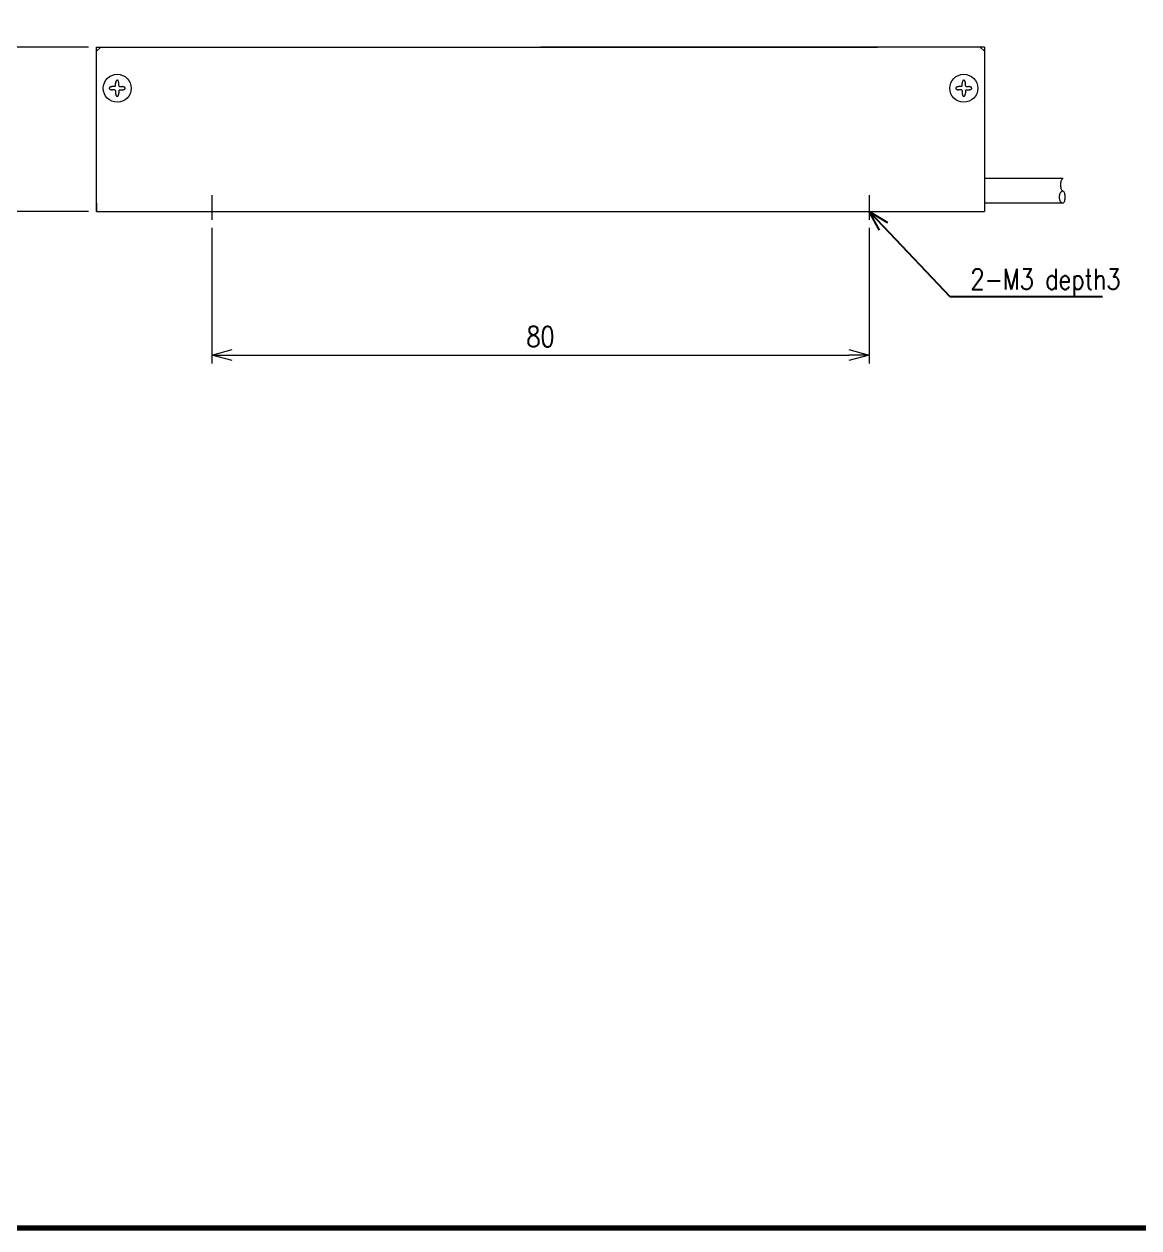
# Model space of a CAD drawing. Header units: millimetres. Extents: x 4 to 387, y 0 to 281.
# Drawn here: x 137.2 to 272.8, y 4 to 150.5 of the extents above; entities that cross this region are included whole.
import ezdxf
from ezdxf import colors
from ezdxf.entities.mleader import LeaderData, LeaderLine
from ezdxf.math import Vec2, Vec3

# ---------------------------------------------------------------- set-up
doc = ezdxf.new("R2010")
doc.units = ezdxf.units.MM
doc.layers.get('0').update_dxf_attribs({"lineweight": 15})
doc.layers.get('Defpoints').update_dxf_attribs({"lineweight": 9})
for name, color, linetype, lineweight in [('2KD_寸法１', 7, 'Continuous', 15), ('2KD_寸法１ @ 1', 7, 'Continuous', 15), ('AUX', 7, 'Continuous', 40)]:
    doc.layers.add(name, color=color, linetype=linetype, lineweight=lineweight)
doc.styles.get("Standard").update_dxf_attribs({"font": 'simplex.shx', "width": 0.8, "bigfont": 'extfont.shx'})
doc.dimstyles.new('KD-STD', dxfattribs={"dimscale": 0, "dimtxt": 2.5, "dimasz": 2.5, "dimexe": 1, "dimexo": 1, "dimgap": 1, "dimtad": 1, "dimdsep": 46, "dimtxsty": 'Standard', "dimblk": 'OPEN30', "dimcen": 0, "dimadec": 0, "dimazin": 0, "dimtfac": 1, "dimtmove": 0, "dimatfit": 3, "dimldrblk": 'OPEN30', "dimfxl": 1, "dimtfill": 1, "dimtolj": 1, "dimtzin": 0, "dimlwd": 15, "dimlwe": 15, "dimarcsym": 0})

# ---------------------------------------------------------------- blocks, each defined once
blk = doc.blocks.new('_Open30')
at = {"lineweight": -2}
for p, q in [((-1, 0.26794919), (0, 0)), ((0, 0), (-1, -0.26794919)), ((0, 0), (-1, 0))]:
    blk.add_line(p, q, dxfattribs=at)
blk = doc.blocks.new('*D52')
at = {"layer": '2KD_寸法１', "color": 0, "lineweight": 15}
for p, q in [((145.0065836505799, 147.6864516505752), (130.3547779719336, 147.6864516505752)), ((131.3547779719336, 130.1864516505749), (131.3547779719336, 145.1864516505752)), ((145.0065836505799, 127.6864516505749), (130.3547779719336, 127.6864516505749))]:
    blk.add_line(p, q, dxfattribs=at)
at = {"layer": 'Defpoints', "color": 0}
for p in [(131.3547779719336, 147.6864516505752), (146.0065836505799, 147.6864516505752), (146.0065836505799, 127.6864516505749)]:
    blk.add_point(p, dxfattribs=at)
at = {"layer": '2KD_寸法１', "color": 0, "lineweight": 15, "xscale": 2.5, "yscale": 2.5, "zscale": 2.5}
for p, rotation in [((131.3547779719336, 147.6864516505752), 90), ((131.3547779719336, 127.6864516505749), 270)]:
    blk.add_blockref('_Open30', p, dxfattribs=dict(at, rotation=rotation))
at = {"layer": '2KD_寸法１', "color": 0, "insert": (129.1047779719336, 137.6864516505751), "char_height": 2.5, "attachment_point": 5, "rotation": 90, "bg_fill": 3, "box_fill_scale": 1.1, "bg_fill_color": 9, "bg_fill_true_color": 13158600, "bg_fill_transparency": 4391790}
blk.add_mtext('\\A1;20', dxfattribs=at)
blk = doc.blocks.new('*D55')
at = {"layer": '2KD_寸法１', "color": 0, "lineweight": 15}
for p, q in [((160.0065836505799, 125.6864516505752), (160.0065836505799, 109.2065511191268)), ((240.0065836505799, 125.6864516505752), (240.0065836505799, 109.2065511191268)), ((162.5065836505799, 110.2065511191268), (237.5065836505799, 110.2065511191268))]:
    blk.add_line(p, q, dxfattribs=at)
at = {"layer": 'Defpoints', "color": 0}
for p in [(160.0065836505799, 126.6864516505752), (240.0065836505799, 126.6864516505752), (240.0065836505799, 110.2065511191268)]:
    blk.add_point(p, dxfattribs=at)
at = {"layer": '2KD_寸法１', "color": 0, "lineweight": 15, "xscale": 2.5, "yscale": 2.5, "zscale": 2.5, "rotation": 180}
blk.add_blockref('_Open30', (160.0065836505799, 110.2065511191268), dxfattribs=at)
at = {"layer": '2KD_寸法１', "color": 0, "lineweight": 15, "xscale": 2.5, "yscale": 2.5, "zscale": 2.5}
blk.add_blockref('_Open30', (240.0065836505799, 110.2065511191268), dxfattribs=at)
at = {"layer": '2KD_寸法１', "color": 0, "insert": (200.0065836505799, 112.4565511191268), "char_height": 2.5, "attachment_point": 5, "bg_fill": 3, "box_fill_scale": 1.1, "bg_fill_color": 9, "bg_fill_true_color": 13158600, "bg_fill_transparency": 4393274}
blk.add_mtext('\\A1;80', dxfattribs=at)
blk = doc.blocks.new('A$C631615B4')
for p, q in [((-54, 0), (-54, 20)), ((-54, 20), (41, 20)), ((-54, 19.5), (-53.5, 20)), ((54, 20), (0, 20)), ((54, 19.5), (53.5, 20)), ((54, 20), (54, 0)), ((-51.79350000000027, 15.19550000000163), (-52.08719999999982, 15.19550000000163)), ((-51.79350000000027, 14.80389999999886), (-52.08719999999982, 14.80389999999886)), ((-51.79350000000027, 15.19560000000649), (-51.69560000000013, 15.29349999999965)), ((-51.79350000000027, 14.80389999999886), (-51.69560000000013, 14.70600000000547)), ((-51.69560000000013, 15.29349999999965), (-51.69560000000013, 15.58720000000926)), ((-51.69560000000013, 14.70600000000547), (-51.69560000000013, 14.41230000001098)), ((-51.30400000000014, 15.29349999999965), (-51.30400000000014, 15.58720000000926)), ((-51.30400000000014, 14.70600000000547), (-51.30400000000014, 14.41230000001098)), ((-51.20600000000002, 15.19560000000649), (-51.30389999999977, 15.29349999999965)), ((-51.20600000000002, 14.80389999999886), (-51.30389999999977, 14.70600000000547)), ((-51.20600000000002, 15.19550000000163), (-50.91229999999985, 15.19550000000163)), ((-51.20600000000002, 14.80389999999886), (-50.91229999999985, 14.80389999999886)), ((51.20650000000001, 15.19550000000163), (50.91280000000018, 15.19550000000163)), ((51.20650000000001, 14.80389999999886), (50.91280000000018, 14.80389999999886)), ((51.20650000000001, 15.19560000000649), (51.30439999999999, 15.29349999999965)), ((51.20650000000001, 14.80389999999886), (51.30439999999999, 14.70600000000547)), ((51.30439999999999, 15.29349999999965), (51.30439999999999, 15.58720000000926)), ((51.30439999999999, 14.70600000000547), (51.30439999999999, 14.41230000001098)), ((51.69599999999991, 15.29349999999965), (51.69599999999991, 15.58720000000926)), ((51.69599999999991, 14.70600000000547), (51.69599999999991, 14.41230000001098)), ((51.79399999999998, 15.19560000000649), (51.6961, 15.29349999999965)), ((51.79399999999998, 14.80389999999886), (51.6961, 14.70600000000547)), ((51.79399999999998, 15.19550000000163), (52.08770000000004, 15.19550000000163)), ((51.79399999999998, 14.80389999999886), (52.08770000000004, 14.80389999999886)), ((63.60000000000002, 4), (54, 4)), ((-54, 1), (-54, 0)), ((-54, 0), (54, 0)), ((63.60000000000002, 1), (54, 1))]:
    blk.add_line(p, q)
for points in [[(-52.08719999999982, 15.19550000000163), (-52.12129999999973, 15.19480000001204), (-52.15519999999997, 15.19250000000454), (-52.18860000000001, 15.18880000000376), (-52.22109999999998, 15.18370000000868), (-52.2527, 15.17710000000102), (-52.28299999999984, 15.16930000000854), (-52.31180000000001, 15.16010000000824), (-52.3389000000003, 15.14970000000892), (-52.36410000000001, 15.13820000000146), (-52.3872, 15.12559999999951), (-52.40800000000001, 15.11200000000849), (-52.42629999999997, 15.0976000000079), (-52.44209999999981, 15.08250000000419), (-52.45519999999976, 15.06670000001054), (-52.46539999999999, 15.05040000000747), (-52.4728, 15.03369999999995), (-52.47730000000001, 15.01679999999749), (-52.47879999999975, 14.9997000000003), (-52.47730000000001, 14.982600000003), (-52.4728, 14.96570000000042), (-52.46539999999999, 14.94900000000757), (-52.45519999999976, 14.93270000000495), (-52.44209999999981, 14.91690000001097), (-52.42629999999997, 14.90180000000703), (-52.40800000000001, 14.88740000000712), (-52.3872, 14.87380000000132), (-52.36410000000001, 14.86119999999948), (-52.3389000000003, 14.84970000000635), (-52.31180000000001, 14.83930000000703), (-52.28299999999984, 14.83010000000649), (-52.2527, 14.82229999999993), (-52.22109999999998, 14.81570000000647), (-52.18860000000001, 14.81060000001139), (-52.15519999999997, 14.80690000001061), (-52.12129999999973, 14.80460000000312), (-52.08719999999982, 14.80389999999886)], [(-51.30400000000014, 15.58720000000926), (-51.30469999999997, 15.62129999999888), (-51.30699999999961, 15.65520000000845), (-51.3107, 15.68860000000848), (-51.31579999999974, 15.72110000000998), (-51.32240000000002, 15.75270000001205), (-51.33019999999982, 15.78300000001047), (-51.33939999999984, 15.81180000001052), (-51.34980000000002, 15.83890000000235), (-51.36129999999997, 15.86410000000592), (-51.37389999999999, 15.88720000001206), (-51.38749999999982, 15.90800000001059), (-51.40190000000001, 15.92630000000656), (-51.41699999999997, 15.94210000000021), (-51.43279999999998, 15.95520000001136), (-51.44909999999981, 15.96540000000107), (-51.46579999999983, 15.9728000000033), (-51.48269999999996, 15.97729999999887), (-51.49979999999999, 15.97880000001203), (-51.51689999999996, 15.97729999999887), (-51.53379999999998, 15.9728000000033), (-51.55049999999983, 15.96540000000107), (-51.5668, 15.95520000001136), (-51.5826000000003, 15.94210000000021), (-51.59769999999986, 15.92630000000656), (-51.61209999999982, 15.90800000001059), (-51.62570000000016, 15.88720000001206), (-51.63830000000001, 15.86410000000592), (-51.64979999999997, 15.83890000000235), (-51.66019999999974, 15.81180000001052), (-51.6694, 15.78300000001047), (-51.67720000000014, 15.75270000001205), (-51.68379999999962, 15.72110000000998), (-51.68889999999999, 15.68860000000848), (-51.69259999999974, 15.65520000000845), (-51.69490000000002, 15.62129999999888), (-51.69560000000013, 15.58720000000926)], [(-50.91229999999985, 14.80389999999886), (-50.87819999999999, 14.80460000000312), (-50.84429999999997, 14.80690000001061), (-50.8109, 14.81060000001139), (-50.77839999999998, 14.81570000000647), (-50.7468, 14.82229999999993), (-50.71649999999999, 14.83010000000649), (-50.6877, 14.83930000000703), (-50.66060000000027, 14.84970000000635), (-50.6354, 14.86119999999948), (-50.61230000000029, 14.87380000000132), (-50.59149999999999, 14.88740000000712), (-50.57319999999975, 14.90180000000703), (-50.55739999999997, 14.91690000001097), (-50.54429999999996, 14.93270000000495), (-50.53409999999974, 14.94900000000757), (-50.52669999999977, 14.96570000000042), (-50.52219999999977, 14.982600000003), (-50.52069999999997, 14.9997000000003), (-50.52219999999977, 15.01679999999749), (-50.52669999999977, 15.03369999999995), (-50.53409999999974, 15.05040000000747), (-50.54429999999996, 15.06670000001054), (-50.55739999999997, 15.08250000000419), (-50.57319999999975, 15.0976000000079), (-50.59149999999999, 15.11200000000849), (-50.61230000000029, 15.12559999999951), (-50.6354, 15.13820000000146), (-50.66060000000027, 15.14970000000892), (-50.6877, 15.16010000000824), (-50.71649999999999, 15.16930000000854), (-50.7468, 15.17710000000102), (-50.77839999999998, 15.18370000000868), (-50.8109, 15.18880000000376), (-50.84429999999997, 15.19250000000454), (-50.87819999999999, 15.19480000001204), (-50.91229999999985, 15.19550000000163)], [(50.91280000000018, 15.19550000000163), (50.8787000000002, 15.19480000001204), (50.84479999999985, 15.19250000000454), (50.81140000000016, 15.18880000000376), (50.77890000000002, 15.18370000000868), (50.74729999999999, 15.17710000000102), (50.71699999999998, 15.16930000000854), (50.68820000000016, 15.16010000000824), (50.6610999999998, 15.14970000000892), (50.63589999999999, 15.13820000000146), (50.6128, 15.12559999999951), (50.59199999999998, 15.11200000000849), (50.57369999999969, 15.0976000000079), (50.55790000000024, 15.08250000000419), (50.54480000000001, 15.06670000001054), (50.53459999999984, 15.05040000000747), (50.52719999999999, 15.03369999999995), (50.52269999999999, 15.01679999999749), (50.52120000000025, 14.9997000000003), (50.52269999999999, 14.982600000003), (50.52719999999999, 14.96570000000042), (50.53459999999984, 14.94900000000757), (50.54480000000001, 14.93270000000495), (50.55790000000024, 14.91690000001097), (50.57369999999969, 14.90180000000703), (50.59199999999998, 14.88740000000712), (50.6128, 14.87380000000132), (50.63589999999999, 14.86119999999948), (50.6610999999998, 14.84970000000635), (50.68820000000016, 14.83930000000703), (50.71699999999998, 14.83010000000649), (50.74729999999999, 14.82229999999993), (50.77890000000002, 14.81570000000647), (50.81140000000016, 14.81060000001139), (50.84479999999985, 14.80690000001061), (50.8787000000002, 14.80460000000312), (50.91280000000018, 14.80389999999886)], [(51.69599999999991, 15.58720000000926), (51.69529999999998, 15.62129999999888), (51.69300000000021, 15.65520000000845), (51.6893, 15.68860000000848), (51.68420000000025, 15.72110000000998), (51.67759999999998, 15.75270000001205), (51.66980000000013, 15.78300000001047), (51.66060000000027, 15.81180000001052), (51.65020000000016, 15.83890000000235), (51.63869999999997, 15.86410000000592), (51.62610000000007, 15.88720000001206), (51.6125000000003, 15.90800000001059), (51.59810000000016, 15.92630000000656), (51.58299999999996, 15.94210000000021), (51.56719999999984, 15.95520000001136), (51.55089999999995, 15.96540000000107), (51.53420000000017, 15.9728000000033), (51.51729999999997, 15.97729999999887), (51.50020000000018, 15.97880000001203), (51.4830999999997, 15.97729999999887), (51.46619999999984, 15.9728000000033), (51.44950000000029, 15.96540000000107), (51.43319999999983, 15.95520000001136), (51.41740000000004, 15.94210000000021), (51.4023000000002, 15.92630000000656), (51.38790000000028, 15.90800000001059), (51.37430000000006, 15.88720000001206), (51.36170000000015, 15.86410000000592), (51.35019999999997, 15.83890000000235), (51.33980000000019, 15.81180000001052), (51.3306, 15.78300000001047), (51.32279999999969, 15.75270000001205), (51.31620000000021, 15.72110000000998), (51.31110000000001, 15.68860000000848), (51.30740000000002, 15.65520000000845), (51.30510000000015, 15.62129999999888), (51.30439999999999, 15.58720000000926)], [(52.08770000000004, 14.80389999999886), (52.1218, 14.80460000000312), (52.15570000000003, 14.80690000001061), (52.18910000000017, 14.81060000001139), (52.22159999999997, 14.81570000000647), (52.25319999999999, 14.82229999999993), (52.2835, 14.83010000000649), (52.31230000000016, 14.83930000000703), (52.33939999999996, 14.84970000000635), (52.3646, 14.86119999999948), (52.38769999999999, 14.87380000000132), (52.4085, 14.88740000000712), (52.42680000000018, 14.90180000000703), (52.44259999999997, 14.91690000001097), (52.45569999999998, 14.93270000000495), (52.46590000000003, 14.94900000000757), (52.47329999999999, 14.96570000000042), (52.4778, 14.982600000003), (52.47929999999996, 14.9997000000003), (52.4778, 15.01679999999749), (52.47329999999999, 15.03369999999995), (52.46590000000003, 15.05040000000747), (52.45569999999998, 15.06670000001054), (52.44259999999997, 15.08250000000419), (52.42680000000018, 15.0976000000079), (52.4085, 15.11200000000849), (52.38769999999999, 15.12559999999951), (52.3646, 15.13820000000146), (52.33939999999996, 15.14970000000892), (52.31230000000016, 15.16010000000824), (52.2835, 15.16930000000854), (52.25319999999999, 15.17710000000102), (52.22159999999997, 15.18370000000868), (52.18910000000017, 15.18880000000376), (52.15570000000003, 15.19250000000454), (52.1218, 15.19480000001204), (52.08770000000004, 15.19550000000163)], [(-51.69560000000013, 14.41230000001098), (-51.69490000000002, 14.37820000000647), (-51.69259999999974, 14.34430000001146), (-51.68889999999999, 14.31090000001143), (-51.68379999999962, 14.27840000001004), (-51.67720000000014, 14.24680000000785), (-51.6694, 14.21650000000943), (-51.66019999999974, 14.18770000000927), (-51.64979999999997, 14.160600000003), (-51.63830000000001, 14.13539999999921), (-51.62570000000016, 14.11230000000785), (-51.61209999999982, 14.09150000000943), (-51.59769999999986, 14.0731999999989), (-51.5826000000003, 14.05740000000514), (-51.5668, 14.04430000000866), (-51.55049999999983, 14.03410000000451), (-51.53379999999998, 14.02670000000194), (-51.51689999999996, 14.02220000000682), (-51.49979999999999, 14.02070000000833), (-51.48269999999996, 14.02220000000682), (-51.46579999999983, 14.02670000000194), (-51.44909999999981, 14.03410000000451), (-51.43279999999998, 14.04430000000866), (-51.41699999999997, 14.05740000000514), (-51.40190000000001, 14.0731999999989), (-51.38749999999982, 14.09150000000943), (-51.37389999999999, 14.11230000000785), (-51.36129999999997, 14.13539999999921), (-51.34980000000002, 14.160600000003), (-51.33939999999984, 14.18770000000927), (-51.33019999999982, 14.21650000000943), (-51.32240000000002, 14.24680000000785), (-51.31579999999974, 14.27840000001004), (-51.3107, 14.31090000001143), (-51.30699999999961, 14.34430000001146), (-51.30469999999997, 14.37820000000647), (-51.30400000000014, 14.41230000001098)], [(51.30439999999999, 14.41230000001098), (51.30510000000015, 14.37820000000647), (51.30740000000002, 14.34430000001146), (51.31110000000001, 14.31090000001143), (51.31620000000021, 14.27840000001004), (51.32279999999969, 14.24680000000785), (51.3306, 14.21650000000943), (51.33980000000019, 14.18770000000927), (51.35019999999997, 14.160600000003), (51.36170000000015, 14.13539999999921), (51.37430000000006, 14.11230000000785), (51.38790000000028, 14.09150000000943), (51.4023000000002, 14.0731999999989), (51.41740000000004, 14.05740000000514), (51.43319999999983, 14.04430000000866), (51.44950000000029, 14.03410000000451), (51.46619999999984, 14.02670000000194), (51.4830999999997, 14.02220000000682), (51.50020000000018, 14.02070000000833), (51.51729999999997, 14.02220000000682), (51.53420000000017, 14.02670000000194), (51.55089999999995, 14.03410000000451), (51.56719999999984, 14.04430000000866), (51.58299999999996, 14.05740000000514), (51.59810000000016, 14.0731999999989), (51.6125000000003, 14.09150000000943), (51.62610000000007, 14.11230000000785), (51.63869999999997, 14.13539999999921), (51.65020000000016, 14.160600000003), (51.66060000000027, 14.18770000000927), (51.66980000000013, 14.21650000000943), (51.67759999999998, 14.24680000000785), (51.68420000000025, 14.27840000001004), (51.6893, 14.31090000001143), (51.69300000000021, 14.34430000001146), (51.69529999999998, 14.37820000000647), (51.69599999999991, 14.41230000001098)], [(63.55000000000029, 2.5), (63.50660000000016, 2.51140000000305), (63.46450000000015, 2.545200000007866), (63.42500000000029, 2.600500000000465), (63.38930000000004, 2.675400000007584), (63.35849999999971, 2.767900000006534), (63.33350000000018, 2.875), (63.31510000000037, 2.993500000011408), (63.30380000000014, 3.119700000010311), (63.29999999999995, 3.25), (63.30380000000014, 3.380199999999604), (63.31510000000037, 3.506500000003143), (63.33350000000018, 3.625), (63.35849999999971, 3.732100000008472), (63.38930000000004, 3.824500000002444), (63.42500000000029, 3.899499999999648), (63.46450000000015, 3.954700000001935), (63.50660000000016, 3.988600000011388), (63.55000000000029, 4)], [(63.55000000000029, 1), (63.51509999999985, 1.002800000001911), (63.4805, 1.01140000000305), (63.44650000000001, 1.025500000003489), (63.41319999999996, 1.045200000007866), (63.38099999999986, 1.070300000006795), (63.35000000000002, 1.100500000000465), (63.32060000000002, 1.135600000008707), (63.29289999999969, 1.175499999997555), (63.26719999999966, 1.219700000001466), (63.24360000000024, 1.267900000006079), (63.22230000000002, 1.319900000002348), (63.20359999999971, 1.375), (63.1875, 1.433100000009289), (63.17410000000029, 1.493500000011408), (63.16359999999997, 1.555900000006545), (63.15610000000027, 1.619700000010311), (63.15149999999971, 1.68460000000789), (63.14999999999997, 1.75), (63.15149999999971, 1.815400000006661), (63.15610000000027, 1.880300000004353), (63.16359999999997, 1.944100000007892), (63.17410000000029, 2.006500000003143), (63.1875, 2.066900000005148), (63.20359999999971, 2.125), (63.22230000000002, 2.180099999997878), (63.24360000000024, 2.232100000008699), (63.26719999999966, 2.280299999998305), (63.29289999999969, 2.324500000002444), (63.32060000000002, 2.364400000005957), (63.35000000000002, 2.399499999999648), (63.38099999999986, 2.429700000007869), (63.41319999999996, 2.454800000006798), (63.44650000000001, 2.474500000011403), (63.4805, 2.488600000011388), (63.51509999999985, 2.497199999997974), (63.55000000000029, 2.5)], [(63.55000000000029, 2.5), (63.5934000000002, 2.488600000011388), (63.63549999999998, 2.454700000001935), (63.67500000000029, 2.399499999999648), (63.71069999999997, 2.324500000002444), (63.74149999999997, 2.232100000008699), (63.76650000000029, 2.125), (63.78489999999999, 2.006500000003143), (63.79620000000011, 1.88019999999949), (63.8000000000003, 1.75), (63.79620000000011, 1.619700000010311), (63.78489999999999, 1.493500000011408), (63.76650000000029, 1.375), (63.74149999999997, 1.267900000006079), (63.71069999999997, 1.175400000007471), (63.67500000000029, 1.100500000000465), (63.63549999999998, 1.045200000007866), (63.5934000000002, 1.01140000000305), (63.55000000000029, 1)]]:
    blk.add_lwpolyline(points)
for centre in [(-51.49969999999985, 14.9997000000003), (51.50030000000015, 14.9997000000003)]:
    blk.add_circle(centre, 1.7)

msp = doc.modelspace()

# ---------------------------------------------------------------- linework, layer by layer
for p, q in [((160.0065836505799, 129.6864516505752), (160.0065836505799, 126.6864516505752)), ((240.0065836505799, 129.6864516505752), (240.0065836505799, 126.6864516505752))]:
    msp.add_line(p, q)
at = {"layer": 'AUX', "lineweight": 70}
msp.add_lwpolyline([(3.999999758280865, 4.000000249163575), (386.9999997582809, 4.000000249163575), (386.9999997582809, 281.0000002491635), (3.999999758280865, 281.0000002491635)], close=True, dxfattribs=at)

# ---------------------------------------------------------------- next in the draw order: dimensions: what is measured, and where the dimension line sits
at = {"layer": '2KD_寸法１ @ 1'}
dim = msp.add_linear_dim(base=(131.3547779719336, 147.6864516505752), p1=(146.0065836505799, 127.6864516505749), p2=(146.0065836505799, 147.6864516505752), angle=90, dimstyle='KD-STD', override={"dimscale": 1, "dimtix": 0, "dimtofl": 1, "dimtmove": 0, "dimatfit": 3, "dimtfillclr": 256}, dxfattribs=at)
dim.commit()
dim.dimension.update_dxf_attribs({"geometry": '*D52', "text_midpoint": (129.1047779719336, 137.6864516505751)})
dim = msp.add_linear_dim(base=(240.0065836505799, 110.2065511191268), p1=(160.0065836505799, 126.6864516505752), p2=(240.0065836505799, 126.6864516505752), dimstyle='KD-STD', override={"dimscale": 1, "dimtix": 0, "dimtofl": 1, "dimtmove": 0, "dimatfit": 3, "dimtfillclr": 256}, dxfattribs=at)
dim.commit()
dim.dimension.update_dxf_attribs({"geometry": '*D55', "text_midpoint": (200.0065836505799, 112.4565511191268)})

# ---------------------------------------------------------------- next in the draw order: block references
msp.add_blockref('A$C631615B4', (200.0065836505799, 127.6864516505752))

# ---------------------------------------------------------------- next in the draw order: leaders
ml = msp.add_multileader_mtext('Standard', dxfattribs=at)
ml.set_content('2-M3 depth3', color=256)
ml.set_leader_properties()
ml.set_arrow_properties(name='OPEN30')
ml.build(insert=Vec2(0, 0))
ml.multileader.update_dxf_attribs({"text_left_attachment_type": 6, "text_right_attachment_type": 6, "dogleg_length": 1.5, "arrow_head_size": 2.5})
ctx = ml.context
ctx.base_point, ctx.char_height, ctx.arrow_head_size, ctx.landing_gap_size, ctx.plane_origin = Vec3(251.3147611231262, 117.3592556654589), 2.5, 2.5, 1, Vec3(240.0065836505799, 127.6864516505752)
ctx.left_attachment, ctx.right_attachment = 6, 6
notes = []
notes.append((ctx, [(0, (1, 1, 0), (249.8147611231262, 117.3592556654589), (1, 0), 1.5, [(0, [(240.0065836505799, 127.6864516505752)], 0, [])])]))
ctx.mtext.insert, ctx.mtext.flow_direction = Vec3(252.3147611231262, 120.6925889987923), 5
for ctx, leaders in notes:
    for number, flags, end, landing, length, lines in leaders:
        leader = LeaderData()
        leader.index, (leader.has_last_leader_line, leader.has_dogleg_vector, leader.attachment_direction) = number, flags
        leader.last_leader_point, leader.dogleg_vector, leader.dogleg_length = Vec3(end), Vec3(landing), length
        for number, points, colour, breaks in lines:
            line = LeaderLine()
            line.index, line.vertices, line.color, line.breaks = number, Vec3.list(points), colors.encode_raw_color(colour), breaks
            leader.lines.append(line)
        ctx.leaders.append(leader)

doc.saveas('drawing.dxf')
